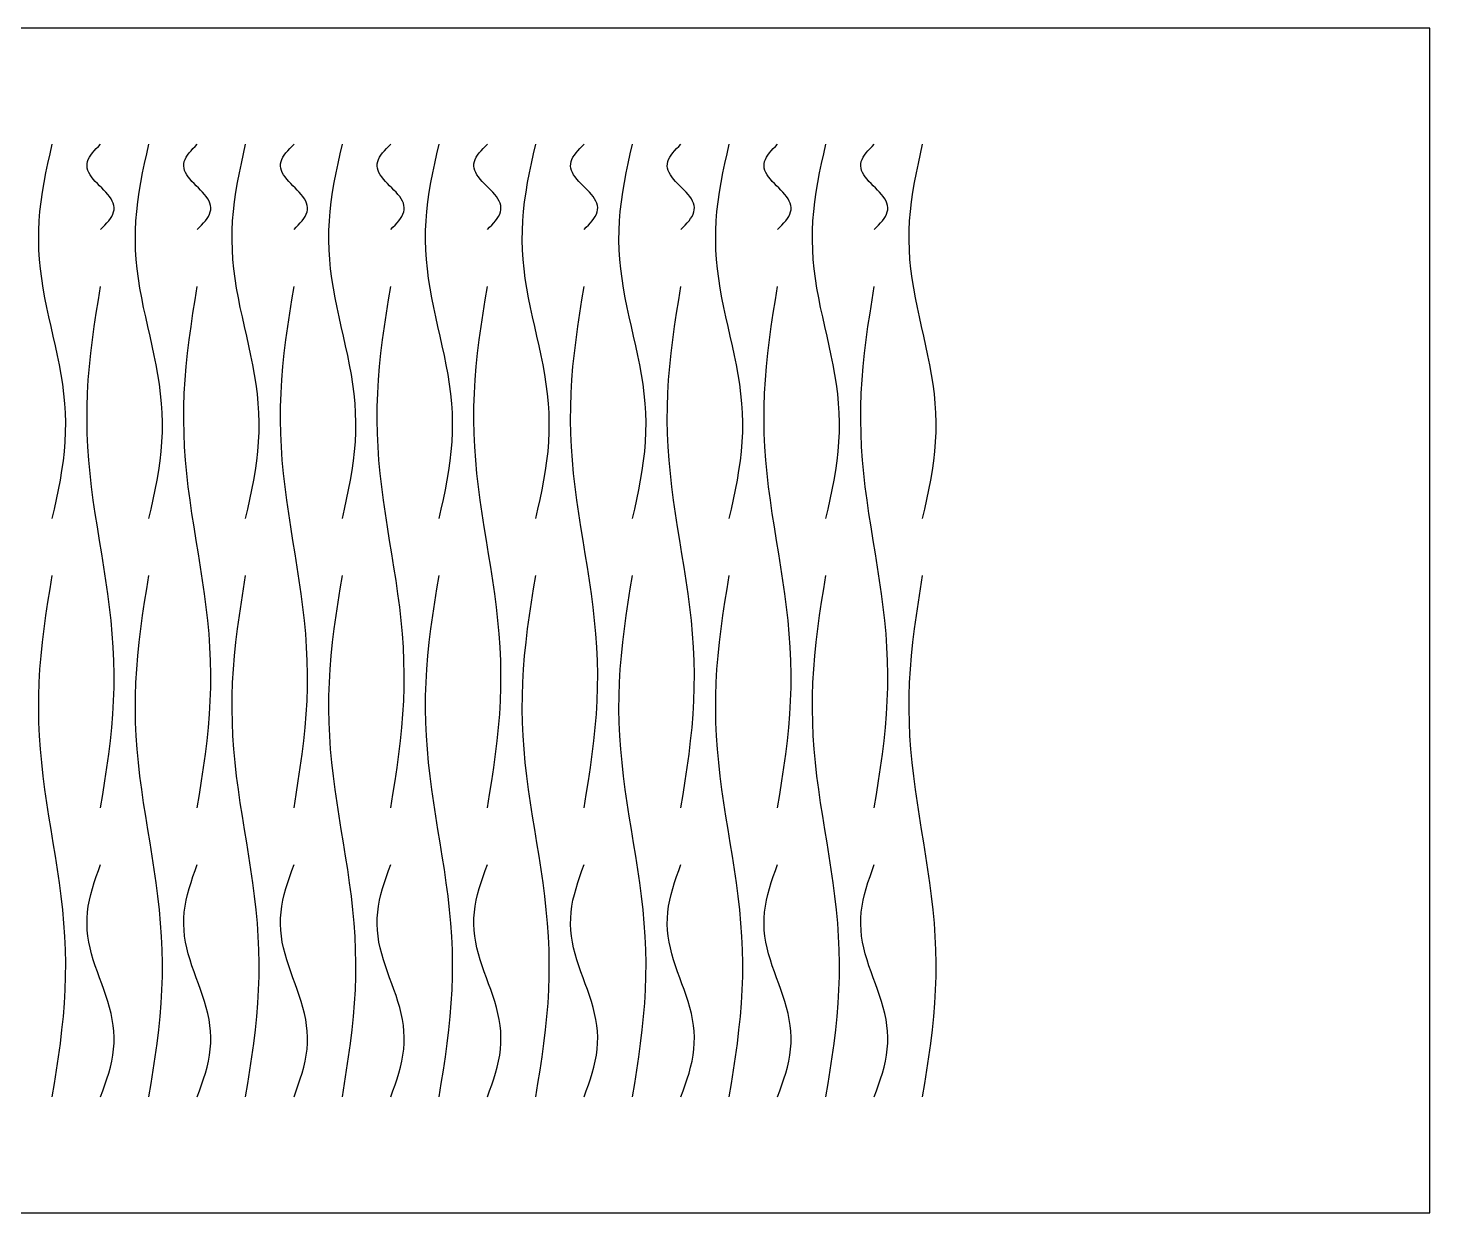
# Model space of a CAD drawing. Header units: millimetres. Extents: x 0 to 120, y 0 to 50.
# Drawn here: x 60.8 to 120, y 0 to 50 of the extents above; entities that cross this region are included whole.
import ezdxf

# ---------------------------------------------------------------- set-up
doc = ezdxf.new("R2010")
doc.units = ezdxf.units.MM
doc.layers.add('CUT', color=1, linetype='Continuous')

msp = doc.modelspace()

# ---------------------------------------------------------------- linework, layer by layer
at = {"layer": 'CUT'}
msp.add_lwpolyline([(120, 0), (120, 50), (0, 50), (0, 0), (120, 0)], close=True, dxfattribs=at)
for points in [[(61.845, 29.3), (61.936, 29.705), (62.026, 30.11), (62.11, 30.515), (62.188, 30.921), (62.257, 31.326), (62.315, 31.731), (62.361, 32.136), (62.394, 32.541), (62.412, 32.946), (62.416, 33.351), (62.405, 33.756), (62.379, 34.162), (62.34, 34.567), (62.287, 34.972), (62.224, 35.377), (62.15, 35.782), (62.069, 36.187), (61.981, 36.592), (61.891, 36.997), (61.799, 37.403), (61.708, 37.808), (61.621, 38.213), (61.539, 38.618), (61.466, 39.023), (61.402, 39.428), (61.35, 39.833), (61.31, 40.238), (61.285, 40.644), (61.274, 41.049), (61.277, 41.454), (61.296, 41.859), (61.328, 42.264), (61.374, 42.669), (61.432, 43.074), (61.501, 43.479), (61.579, 43.885), (61.664, 44.29), (61.753, 44.695), (61.845, 45.1)], [(63.886, 41.5), (63.977, 41.592), (64.067, 41.685), (64.151, 41.777), (64.229, 41.869), (64.298, 41.962), (64.356, 42.054), (64.402, 42.146), (64.435, 42.238), (64.453, 42.331), (64.457, 42.423), (64.446, 42.515), (64.42, 42.608), (64.381, 42.7), (64.329, 42.792), (64.265, 42.885), (64.191, 42.977), (64.11, 43.069), (64.023, 43.162), (63.932, 43.254), (63.84, 43.346), (63.749, 43.438), (63.662, 43.531), (63.58, 43.623), (63.507, 43.715), (63.443, 43.808), (63.391, 43.9), (63.351, 43.992), (63.326, 44.085), (63.315, 44.177), (63.318, 44.269), (63.337, 44.362), (63.369, 44.454), (63.415, 44.546), (63.474, 44.638), (63.542, 44.731), (63.62, 44.823), (63.705, 44.915), (63.794, 45.008), (63.886, 45.1)], [(65.927, 29.3), (66.019, 29.705), (66.108, 30.11), (66.193, 30.515), (66.27, 30.921), (66.339, 31.326), (66.397, 31.731), (66.443, 32.136), (66.476, 32.541), (66.494, 32.946), (66.498, 33.351), (66.487, 33.756), (66.461, 34.162), (66.422, 34.567), (66.37, 34.972), (66.306, 35.377), (66.232, 35.782), (66.151, 36.187), (66.064, 36.592), (65.973, 36.997), (65.881, 37.403), (65.79, 37.808), (65.703, 38.213), (65.622, 38.618), (65.548, 39.023), (65.484, 39.428), (65.432, 39.833), (65.393, 40.238), (65.367, 40.644), (65.356, 41.049), (65.36, 41.454), (65.378, 41.859), (65.411, 42.264), (65.457, 42.669), (65.515, 43.074), (65.584, 43.479), (65.661, 43.885), (65.746, 44.29), (65.835, 44.695), (65.927, 45.1)], [(67.968, 41.5), (68.06, 41.592), (68.149, 41.685), (68.234, 41.777), (68.312, 41.869), (68.38, 41.962), (68.439, 42.054), (68.485, 42.146), (68.517, 42.238), (68.536, 42.331), (68.539, 42.423), (68.528, 42.515), (68.503, 42.608), (68.463, 42.7), (68.411, 42.792), (68.347, 42.885), (68.274, 42.977), (68.192, 43.069), (68.105, 43.162), (68.014, 43.254), (67.922, 43.346), (67.831, 43.438), (67.744, 43.531), (67.663, 43.623), (67.589, 43.715), (67.525, 43.808), (67.473, 43.9), (67.434, 43.992), (67.408, 44.085), (67.397, 44.177), (67.401, 44.269), (67.419, 44.362), (67.452, 44.454), (67.498, 44.546), (67.556, 44.638), (67.625, 44.731), (67.703, 44.823), (67.787, 44.915), (67.877, 45.008), (67.968, 45.1)], [(70.009, 29.3), (70.101, 29.705), (70.19, 30.11), (70.275, 30.515), (70.353, 30.921), (70.422, 31.326), (70.48, 31.731), (70.526, 32.136), (70.558, 32.541), (70.577, 32.946), (70.58, 33.351), (70.569, 33.756), (70.544, 34.162), (70.504, 34.567), (70.452, 34.972), (70.388, 35.377), (70.315, 35.782), (70.233, 36.187), (70.146, 36.592), (70.055, 36.997), (69.963, 37.403), (69.873, 37.808), (69.785, 38.213), (69.704, 38.618), (69.63, 39.023), (69.567, 39.428), (69.514, 39.833), (69.475, 40.238), (69.449, 40.644), (69.438, 41.049), (69.442, 41.454), (69.46, 41.859), (69.493, 42.264), (69.539, 42.669), (69.597, 43.074), (69.666, 43.479), (69.744, 43.885), (69.828, 44.29), (69.918, 44.695), (70.009, 45.1)], [(72.051, 41.5), (72.142, 41.592), (72.232, 41.685), (72.316, 41.777), (72.394, 41.869), (72.463, 41.962), (72.521, 42.054), (72.567, 42.146), (72.6, 42.238), (72.618, 42.331), (72.622, 42.423), (72.611, 42.515), (72.585, 42.608), (72.546, 42.7), (72.493, 42.792), (72.43, 42.885), (72.356, 42.977), (72.275, 43.069), (72.187, 43.162), (72.097, 43.254), (72.005, 43.346), (71.914, 43.438), (71.827, 43.531), (71.745, 43.623), (71.672, 43.715), (71.608, 43.808), (71.556, 43.9), (71.516, 43.992), (71.491, 44.085), (71.48, 44.177), (71.483, 44.269), (71.502, 44.362), (71.534, 44.454), (71.58, 44.546), (71.638, 44.638), (71.707, 44.731), (71.785, 44.823), (71.87, 44.915), (71.959, 45.008), (72.051, 45.1)], [(74.092, 29.3), (74.183, 29.705), (74.273, 30.11), (74.357, 30.515), (74.435, 30.921), (74.504, 31.326), (74.562, 31.731), (74.608, 32.136), (74.641, 32.541), (74.659, 32.946), (74.663, 33.351), (74.652, 33.756), (74.626, 34.162), (74.587, 34.567), (74.535, 34.972), (74.471, 35.377), (74.397, 35.782), (74.316, 36.187), (74.229, 36.592), (74.138, 36.997), (74.046, 37.403), (73.955, 37.808), (73.868, 38.213), (73.786, 38.618), (73.713, 39.023), (73.649, 39.428), (73.597, 39.833), (73.557, 40.238), (73.532, 40.644), (73.521, 41.049), (73.524, 41.454), (73.543, 41.859), (73.575, 42.264), (73.621, 42.669), (73.68, 43.074), (73.748, 43.479), (73.826, 43.885), (73.911, 44.29), (74, 44.695), (74.092, 45.1)], [(76.133, 41.5), (76.225, 41.592), (76.314, 41.685), (76.399, 41.777), (76.476, 41.869), (76.545, 41.962), (76.603, 42.054), (76.649, 42.146), (76.682, 42.238), (76.7, 42.331), (76.704, 42.423), (76.693, 42.515), (76.667, 42.608), (76.628, 42.7), (76.576, 42.792), (76.512, 42.885), (76.438, 42.977), (76.357, 43.069), (76.27, 43.162), (76.179, 43.254), (76.087, 43.346), (75.996, 43.438), (75.909, 43.531), (75.828, 43.623), (75.754, 43.715), (75.69, 43.808), (75.638, 43.9), (75.599, 43.992), (75.573, 44.085), (75.562, 44.177), (75.566, 44.269), (75.584, 44.362), (75.617, 44.454), (75.663, 44.546), (75.721, 44.638), (75.79, 44.731), (75.867, 44.823), (75.952, 44.915), (76.041, 45.008), (76.133, 45.1)], [(78.174, 29.3), (78.266, 29.705), (78.355, 30.11), (78.44, 30.515), (78.518, 30.921), (78.586, 31.326), (78.645, 31.731), (78.691, 32.136), (78.723, 32.541), (78.742, 32.946), (78.745, 33.351), (78.734, 33.756), (78.709, 34.162), (78.669, 34.567), (78.617, 34.972), (78.553, 35.377), (78.48, 35.782), (78.398, 36.187), (78.311, 36.592), (78.22, 36.997), (78.128, 37.403), (78.037, 37.808), (77.95, 38.213), (77.869, 38.618), (77.795, 39.023), (77.731, 39.428), (77.679, 39.833), (77.64, 40.238), (77.614, 40.644), (77.603, 41.049), (77.607, 41.454), (77.625, 41.859), (77.658, 42.264), (77.704, 42.669), (77.762, 43.074), (77.831, 43.479), (77.909, 43.885), (77.993, 44.29), (78.083, 44.695), (78.174, 45.1)], [(80.215, 41.5), (80.307, 41.592), (80.396, 41.685), (80.481, 41.777), (80.559, 41.869), (80.628, 41.962), (80.686, 42.054), (80.732, 42.146), (80.764, 42.238), (80.783, 42.331), (80.786, 42.423), (80.775, 42.515), (80.75, 42.608), (80.71, 42.7), (80.658, 42.792), (80.594, 42.885), (80.521, 42.977), (80.439, 43.069), (80.352, 43.162), (80.261, 43.254), (80.169, 43.346), (80.079, 43.438), (79.991, 43.531), (79.91, 43.623), (79.836, 43.715), (79.773, 43.808), (79.72, 43.9), (79.681, 43.992), (79.655, 44.085), (79.644, 44.177), (79.648, 44.269), (79.666, 44.362), (79.699, 44.454), (79.745, 44.546), (79.803, 44.638), (79.872, 44.731), (79.95, 44.823), (80.034, 44.915), (80.124, 45.008), (80.215, 45.1)], [(82.257, 29.3), (82.348, 29.705), (82.438, 30.11), (82.522, 30.515), (82.6, 30.921), (82.669, 31.326), (82.727, 31.731), (82.773, 32.136), (82.806, 32.541), (82.824, 32.946), (82.828, 33.351), (82.817, 33.756), (82.791, 34.162), (82.752, 34.567), (82.699, 34.972), (82.636, 35.377), (82.562, 35.782), (82.481, 36.187), (82.393, 36.592), (82.303, 36.997), (82.211, 37.403), (82.12, 37.808), (82.033, 38.213), (81.951, 38.618), (81.878, 39.023), (81.814, 39.428), (81.762, 39.833), (81.722, 40.238), (81.697, 40.644), (81.686, 41.049), (81.689, 41.454), (81.708, 41.859), (81.74, 42.264), (81.786, 42.669), (81.844, 43.074), (81.913, 43.479), (81.991, 43.885), (82.076, 44.29), (82.165, 44.695), (82.257, 45.1)], [(84.298, 41.5), (84.389, 41.592), (84.479, 41.685), (84.563, 41.777), (84.641, 41.869), (84.71, 41.962), (84.768, 42.054), (84.814, 42.146), (84.847, 42.238), (84.865, 42.331), (84.869, 42.423), (84.858, 42.515), (84.832, 42.608), (84.793, 42.7), (84.741, 42.792), (84.677, 42.885), (84.603, 42.977), (84.522, 43.069), (84.435, 43.162), (84.344, 43.254), (84.252, 43.346), (84.161, 43.438), (84.074, 43.531), (83.992, 43.623), (83.919, 43.715), (83.855, 43.808), (83.803, 43.9), (83.763, 43.992), (83.738, 44.085), (83.727, 44.177), (83.73, 44.269), (83.749, 44.362), (83.781, 44.454), (83.827, 44.546), (83.886, 44.638), (83.954, 44.731), (84.032, 44.823), (84.117, 44.915), (84.206, 45.008), (84.298, 45.1)], [(86.339, 29.3), (86.431, 29.705), (86.52, 30.11), (86.605, 30.515), (86.682, 30.921), (86.751, 31.326), (86.809, 31.731), (86.855, 32.136), (86.888, 32.541), (86.906, 32.946), (86.91, 33.351), (86.899, 33.756), (86.873, 34.162), (86.834, 34.567), (86.782, 34.972), (86.718, 35.377), (86.644, 35.782), (86.563, 36.187), (86.476, 36.592), (86.385, 36.997), (86.293, 37.403), (86.202, 37.808), (86.115, 38.213), (86.034, 38.618), (85.96, 39.023), (85.896, 39.428), (85.844, 39.833), (85.805, 40.238), (85.779, 40.644), (85.768, 41.049), (85.772, 41.454), (85.79, 41.859), (85.823, 42.264), (85.869, 42.669), (85.927, 43.074), (85.996, 43.479), (86.073, 43.885), (86.158, 44.29), (86.247, 44.695), (86.339, 45.1)], [(88.38, 41.5), (88.472, 41.592), (88.561, 41.685), (88.646, 41.777), (88.724, 41.869), (88.792, 41.962), (88.851, 42.054), (88.897, 42.146), (88.929, 42.238), (88.948, 42.331), (88.951, 42.423), (88.94, 42.515), (88.915, 42.608), (88.875, 42.7), (88.823, 42.792), (88.759, 42.885), (88.686, 42.977), (88.604, 43.069), (88.517, 43.162), (88.426, 43.254), (88.334, 43.346), (88.243, 43.438), (88.156, 43.531), (88.075, 43.623), (88.001, 43.715), (87.937, 43.808), (87.885, 43.9), (87.846, 43.992), (87.82, 44.085), (87.809, 44.177), (87.813, 44.269), (87.831, 44.362), (87.864, 44.454), (87.91, 44.546), (87.968, 44.638), (88.037, 44.731), (88.115, 44.823), (88.199, 44.915), (88.289, 45.008), (88.38, 45.1)], [(90.421, 29.3), (90.513, 29.705), (90.602, 30.11), (90.687, 30.515), (90.765, 30.921), (90.834, 31.326), (90.892, 31.731), (90.938, 32.136), (90.97, 32.541), (90.989, 32.946), (90.992, 33.351), (90.981, 33.756), (90.956, 34.162), (90.916, 34.567), (90.864, 34.972), (90.8, 35.377), (90.727, 35.782), (90.645, 36.187), (90.558, 36.592), (90.467, 36.997), (90.375, 37.403), (90.285, 37.808), (90.197, 38.213), (90.116, 38.618), (90.042, 39.023), (89.979, 39.428), (89.926, 39.833), (89.887, 40.238), (89.861, 40.644), (89.85, 41.049), (89.854, 41.454), (89.872, 41.859), (89.905, 42.264), (89.951, 42.669), (90.009, 43.074), (90.078, 43.479), (90.156, 43.885), (90.24, 44.29), (90.33, 44.695), (90.421, 45.1)], [(92.463, 41.5), (92.554, 41.592), (92.644, 41.685), (92.728, 41.777), (92.806, 41.869), (92.875, 41.962), (92.933, 42.054), (92.979, 42.146), (93.012, 42.238), (93.03, 42.331), (93.034, 42.423), (93.023, 42.515), (92.997, 42.608), (92.958, 42.7), (92.905, 42.792), (92.842, 42.885), (92.768, 42.977), (92.687, 43.069), (92.599, 43.162), (92.509, 43.254), (92.417, 43.346), (92.326, 43.438), (92.239, 43.531), (92.157, 43.623), (92.084, 43.715), (92.02, 43.808), (91.968, 43.9), (91.928, 43.992), (91.903, 44.085), (91.892, 44.177), (91.895, 44.269), (91.914, 44.362), (91.946, 44.454), (91.992, 44.546), (92.05, 44.638), (92.119, 44.731), (92.197, 44.823), (92.282, 44.915), (92.371, 45.008), (92.463, 45.1)], [(94.504, 29.3), (94.595, 29.705), (94.685, 30.11), (94.769, 30.515), (94.847, 30.921), (94.916, 31.326), (94.974, 31.731), (95.02, 32.136), (95.053, 32.541), (95.071, 32.946), (95.075, 33.351), (95.064, 33.756), (95.038, 34.162), (94.999, 34.567), (94.947, 34.972), (94.883, 35.377), (94.809, 35.782), (94.728, 36.187), (94.641, 36.592), (94.55, 36.997), (94.458, 37.403), (94.367, 37.808), (94.28, 38.213), (94.198, 38.618), (94.125, 39.023), (94.061, 39.428), (94.009, 39.833), (93.969, 40.238), (93.944, 40.644), (93.933, 41.049), (93.936, 41.454), (93.955, 41.859), (93.987, 42.264), (94.033, 42.669), (94.092, 43.074), (94.16, 43.479), (94.238, 43.885), (94.323, 44.29), (94.412, 44.695), (94.504, 45.1)], [(96.545, 41.5), (96.637, 41.592), (96.726, 41.685), (96.811, 41.777), (96.888, 41.869), (96.957, 41.962), (97.015, 42.054), (97.061, 42.146), (97.094, 42.238), (97.112, 42.331), (97.116, 42.423), (97.105, 42.515), (97.079, 42.608), (97.04, 42.7), (96.988, 42.792), (96.924, 42.885), (96.85, 42.977), (96.769, 43.069), (96.682, 43.162), (96.591, 43.254), (96.499, 43.346), (96.408, 43.438), (96.321, 43.531), (96.24, 43.623), (96.166, 43.715), (96.102, 43.808), (96.05, 43.9), (96.011, 43.992), (95.985, 44.085), (95.974, 44.177), (95.978, 44.269), (95.996, 44.362), (96.029, 44.454), (96.075, 44.546), (96.133, 44.638), (96.202, 44.731), (96.279, 44.823), (96.364, 44.915), (96.453, 45.008), (96.545, 45.1)], [(98.586, 29.3), (98.678, 29.705), (98.767, 30.11), (98.852, 30.515), (98.93, 30.921), (98.998, 31.326), (99.057, 31.731), (99.103, 32.136), (99.135, 32.541), (99.154, 32.946), (99.157, 33.351), (99.146, 33.756), (99.121, 34.162), (99.081, 34.567), (99.029, 34.972), (98.965, 35.377), (98.892, 35.782), (98.81, 36.187), (98.723, 36.592), (98.632, 36.997), (98.54, 37.403), (98.449, 37.808), (98.362, 38.213), (98.281, 38.618), (98.207, 39.023), (98.143, 39.428), (98.091, 39.833), (98.052, 40.238), (98.026, 40.644), (98.015, 41.049), (98.019, 41.454), (98.037, 41.859), (98.07, 42.264), (98.116, 42.669), (98.174, 43.074), (98.243, 43.479), (98.321, 43.885), (98.405, 44.29), (98.495, 44.695), (98.586, 45.1)], [(63.886, 17.1), (63.977, 17.664), (64.067, 18.228), (64.151, 18.792), (64.229, 19.356), (64.298, 19.921), (64.356, 20.485), (64.402, 21.049), (64.435, 21.613), (64.453, 22.177), (64.457, 22.741), (64.446, 23.305), (64.42, 23.869), (64.381, 24.433), (64.329, 24.997), (64.265, 25.562), (64.191, 26.126), (64.11, 26.69), (64.023, 27.254), (63.932, 27.818), (63.84, 28.382), (63.749, 28.946), (63.662, 29.51), (63.58, 30.074), (63.507, 30.638), (63.443, 31.203), (63.391, 31.767), (63.351, 32.331), (63.326, 32.895), (63.315, 33.459), (63.318, 34.023), (63.337, 34.587), (63.369, 35.151), (63.415, 35.715), (63.474, 36.279), (63.542, 36.844), (63.62, 37.408), (63.705, 37.972), (63.794, 38.536), (63.886, 39.1)], [(67.968, 17.1), (68.06, 17.664), (68.149, 18.228), (68.234, 18.792), (68.312, 19.356), (68.38, 19.921), (68.439, 20.485), (68.485, 21.049), (68.517, 21.613), (68.536, 22.177), (68.539, 22.741), (68.528, 23.305), (68.503, 23.869), (68.463, 24.433), (68.411, 24.997), (68.347, 25.562), (68.274, 26.126), (68.192, 26.69), (68.105, 27.254), (68.014, 27.818), (67.922, 28.382), (67.831, 28.946), (67.744, 29.51), (67.663, 30.074), (67.589, 30.638), (67.525, 31.203), (67.473, 31.767), (67.434, 32.331), (67.408, 32.895), (67.397, 33.459), (67.401, 34.023), (67.419, 34.587), (67.452, 35.151), (67.498, 35.715), (67.556, 36.279), (67.625, 36.844), (67.703, 37.408), (67.787, 37.972), (67.877, 38.536), (67.968, 39.1)], [(72.051, 17.1), (72.142, 17.664), (72.232, 18.228), (72.316, 18.792), (72.394, 19.356), (72.463, 19.921), (72.521, 20.485), (72.567, 21.049), (72.6, 21.613), (72.618, 22.177), (72.622, 22.741), (72.611, 23.305), (72.585, 23.869), (72.546, 24.433), (72.493, 24.997), (72.43, 25.562), (72.356, 26.126), (72.275, 26.69), (72.187, 27.254), (72.097, 27.818), (72.005, 28.382), (71.914, 28.946), (71.827, 29.51), (71.745, 30.074), (71.672, 30.638), (71.608, 31.203), (71.556, 31.767), (71.516, 32.331), (71.491, 32.895), (71.48, 33.459), (71.483, 34.023), (71.502, 34.587), (71.534, 35.151), (71.58, 35.715), (71.638, 36.279), (71.707, 36.844), (71.785, 37.408), (71.87, 37.972), (71.959, 38.536), (72.051, 39.1)], [(76.133, 17.1), (76.225, 17.664), (76.314, 18.228), (76.399, 18.792), (76.476, 19.356), (76.545, 19.921), (76.603, 20.485), (76.649, 21.049), (76.682, 21.613), (76.7, 22.177), (76.704, 22.741), (76.693, 23.305), (76.667, 23.869), (76.628, 24.433), (76.576, 24.997), (76.512, 25.562), (76.438, 26.126), (76.357, 26.69), (76.27, 27.254), (76.179, 27.818), (76.087, 28.382), (75.996, 28.946), (75.909, 29.51), (75.828, 30.074), (75.754, 30.638), (75.69, 31.203), (75.638, 31.767), (75.599, 32.331), (75.573, 32.895), (75.562, 33.459), (75.566, 34.023), (75.584, 34.587), (75.617, 35.151), (75.663, 35.715), (75.721, 36.279), (75.79, 36.844), (75.867, 37.408), (75.952, 37.972), (76.041, 38.536), (76.133, 39.1)], [(80.215, 17.1), (80.307, 17.664), (80.396, 18.228), (80.481, 18.792), (80.559, 19.356), (80.628, 19.921), (80.686, 20.485), (80.732, 21.049), (80.764, 21.613), (80.783, 22.177), (80.786, 22.741), (80.775, 23.305), (80.75, 23.869), (80.71, 24.433), (80.658, 24.997), (80.594, 25.562), (80.521, 26.126), (80.439, 26.69), (80.352, 27.254), (80.261, 27.818), (80.169, 28.382), (80.079, 28.946), (79.991, 29.51), (79.91, 30.074), (79.836, 30.638), (79.773, 31.203), (79.72, 31.767), (79.681, 32.331), (79.655, 32.895), (79.644, 33.459), (79.648, 34.023), (79.666, 34.587), (79.699, 35.151), (79.745, 35.715), (79.803, 36.279), (79.872, 36.844), (79.95, 37.408), (80.034, 37.972), (80.124, 38.536), (80.215, 39.1)], [(84.298, 17.1), (84.389, 17.664), (84.479, 18.228), (84.563, 18.792), (84.641, 19.356), (84.71, 19.921), (84.768, 20.485), (84.814, 21.049), (84.847, 21.613), (84.865, 22.177), (84.869, 22.741), (84.858, 23.305), (84.832, 23.869), (84.793, 24.433), (84.741, 24.997), (84.677, 25.562), (84.603, 26.126), (84.522, 26.69), (84.435, 27.254), (84.344, 27.818), (84.252, 28.382), (84.161, 28.946), (84.074, 29.51), (83.992, 30.074), (83.919, 30.638), (83.855, 31.203), (83.803, 31.767), (83.763, 32.331), (83.738, 32.895), (83.727, 33.459), (83.73, 34.023), (83.749, 34.587), (83.781, 35.151), (83.827, 35.715), (83.886, 36.279), (83.954, 36.844), (84.032, 37.408), (84.117, 37.972), (84.206, 38.536), (84.298, 39.1)], [(88.38, 17.1), (88.472, 17.664), (88.561, 18.228), (88.646, 18.792), (88.724, 19.356), (88.792, 19.921), (88.851, 20.485), (88.897, 21.049), (88.929, 21.613), (88.948, 22.177), (88.951, 22.741), (88.94, 23.305), (88.915, 23.869), (88.875, 24.433), (88.823, 24.997), (88.759, 25.562), (88.686, 26.126), (88.604, 26.69), (88.517, 27.254), (88.426, 27.818), (88.334, 28.382), (88.243, 28.946), (88.156, 29.51), (88.075, 30.074), (88.001, 30.638), (87.937, 31.203), (87.885, 31.767), (87.846, 32.331), (87.82, 32.895), (87.809, 33.459), (87.813, 34.023), (87.831, 34.587), (87.864, 35.151), (87.91, 35.715), (87.968, 36.279), (88.037, 36.844), (88.115, 37.408), (88.199, 37.972), (88.289, 38.536), (88.38, 39.1)], [(92.463, 17.1), (92.554, 17.664), (92.644, 18.228), (92.728, 18.792), (92.806, 19.356), (92.875, 19.921), (92.933, 20.485), (92.979, 21.049), (93.012, 21.613), (93.03, 22.177), (93.034, 22.741), (93.023, 23.305), (92.997, 23.869), (92.958, 24.433), (92.905, 24.997), (92.842, 25.562), (92.768, 26.126), (92.687, 26.69), (92.599, 27.254), (92.509, 27.818), (92.417, 28.382), (92.326, 28.946), (92.239, 29.51), (92.157, 30.074), (92.084, 30.638), (92.02, 31.203), (91.968, 31.767), (91.928, 32.331), (91.903, 32.895), (91.892, 33.459), (91.895, 34.023), (91.914, 34.587), (91.946, 35.151), (91.992, 35.715), (92.05, 36.279), (92.119, 36.844), (92.197, 37.408), (92.282, 37.972), (92.371, 38.536), (92.463, 39.1)], [(96.545, 17.1), (96.637, 17.664), (96.726, 18.228), (96.811, 18.792), (96.888, 19.356), (96.957, 19.921), (97.015, 20.485), (97.061, 21.049), (97.094, 21.613), (97.112, 22.177), (97.116, 22.741), (97.105, 23.305), (97.079, 23.869), (97.04, 24.433), (96.988, 24.997), (96.924, 25.562), (96.85, 26.126), (96.769, 26.69), (96.682, 27.254), (96.591, 27.818), (96.499, 28.382), (96.408, 28.946), (96.321, 29.51), (96.24, 30.074), (96.166, 30.638), (96.102, 31.203), (96.05, 31.767), (96.011, 32.331), (95.985, 32.895), (95.974, 33.459), (95.978, 34.023), (95.996, 34.587), (96.029, 35.151), (96.075, 35.715), (96.133, 36.279), (96.202, 36.844), (96.279, 37.408), (96.364, 37.972), (96.453, 38.536), (96.545, 39.1)], [(61.845, 4.9), (61.936, 5.464), (62.026, 6.028), (62.11, 6.592), (62.188, 7.156), (62.257, 7.721), (62.315, 8.285), (62.361, 8.849), (62.394, 9.413), (62.412, 9.977), (62.416, 10.541), (62.405, 11.105), (62.379, 11.669), (62.34, 12.233), (62.287, 12.797), (62.224, 13.362), (62.15, 13.926), (62.069, 14.49), (61.981, 15.054), (61.891, 15.618), (61.799, 16.182), (61.708, 16.746), (61.621, 17.31), (61.539, 17.874), (61.466, 18.438), (61.402, 19.003), (61.35, 19.567), (61.31, 20.131), (61.285, 20.695), (61.274, 21.259), (61.277, 21.823), (61.296, 22.387), (61.328, 22.951), (61.374, 23.515), (61.432, 24.079), (61.501, 24.644), (61.579, 25.208), (61.664, 25.772), (61.753, 26.336), (61.845, 26.9)], [(65.927, 4.9), (66.019, 5.464), (66.108, 6.028), (66.193, 6.592), (66.27, 7.156), (66.339, 7.721), (66.397, 8.285), (66.443, 8.849), (66.476, 9.413), (66.494, 9.977), (66.498, 10.541), (66.487, 11.105), (66.461, 11.669), (66.422, 12.233), (66.37, 12.797), (66.306, 13.362), (66.232, 13.926), (66.151, 14.49), (66.064, 15.054), (65.973, 15.618), (65.881, 16.182), (65.79, 16.746), (65.703, 17.31), (65.622, 17.874), (65.548, 18.438), (65.484, 19.003), (65.432, 19.567), (65.393, 20.131), (65.367, 20.695), (65.356, 21.259), (65.36, 21.823), (65.378, 22.387), (65.411, 22.951), (65.457, 23.515), (65.515, 24.079), (65.584, 24.644), (65.661, 25.208), (65.746, 25.772), (65.835, 26.336), (65.927, 26.9)], [(70.009, 4.9), (70.101, 5.464), (70.19, 6.028), (70.275, 6.592), (70.353, 7.156), (70.422, 7.721), (70.48, 8.285), (70.526, 8.849), (70.558, 9.413), (70.577, 9.977), (70.58, 10.541), (70.569, 11.105), (70.544, 11.669), (70.504, 12.233), (70.452, 12.797), (70.388, 13.362), (70.315, 13.926), (70.233, 14.49), (70.146, 15.054), (70.055, 15.618), (69.963, 16.182), (69.873, 16.746), (69.785, 17.31), (69.704, 17.874), (69.63, 18.438), (69.567, 19.003), (69.514, 19.567), (69.475, 20.131), (69.449, 20.695), (69.438, 21.259), (69.442, 21.823), (69.46, 22.387), (69.493, 22.951), (69.539, 23.515), (69.597, 24.079), (69.666, 24.644), (69.744, 25.208), (69.828, 25.772), (69.918, 26.336), (70.009, 26.9)], [(74.092, 4.9), (74.183, 5.464), (74.273, 6.028), (74.357, 6.592), (74.435, 7.156), (74.504, 7.721), (74.562, 8.285), (74.608, 8.849), (74.641, 9.413), (74.659, 9.977), (74.663, 10.541), (74.652, 11.105), (74.626, 11.669), (74.587, 12.233), (74.535, 12.797), (74.471, 13.362), (74.397, 13.926), (74.316, 14.49), (74.229, 15.054), (74.138, 15.618), (74.046, 16.182), (73.955, 16.746), (73.868, 17.31), (73.786, 17.874), (73.713, 18.438), (73.649, 19.003), (73.597, 19.567), (73.557, 20.131), (73.532, 20.695), (73.521, 21.259), (73.524, 21.823), (73.543, 22.387), (73.575, 22.951), (73.621, 23.515), (73.68, 24.079), (73.748, 24.644), (73.826, 25.208), (73.911, 25.772), (74, 26.336), (74.092, 26.9)], [(78.174, 4.9), (78.266, 5.464), (78.355, 6.028), (78.44, 6.592), (78.518, 7.156), (78.586, 7.721), (78.645, 8.285), (78.691, 8.849), (78.723, 9.413), (78.742, 9.977), (78.745, 10.541), (78.734, 11.105), (78.709, 11.669), (78.669, 12.233), (78.617, 12.797), (78.553, 13.362), (78.48, 13.926), (78.398, 14.49), (78.311, 15.054), (78.22, 15.618), (78.128, 16.182), (78.037, 16.746), (77.95, 17.31), (77.869, 17.874), (77.795, 18.438), (77.731, 19.003), (77.679, 19.567), (77.64, 20.131), (77.614, 20.695), (77.603, 21.259), (77.607, 21.823), (77.625, 22.387), (77.658, 22.951), (77.704, 23.515), (77.762, 24.079), (77.831, 24.644), (77.909, 25.208), (77.993, 25.772), (78.083, 26.336), (78.174, 26.9)], [(82.257, 4.9), (82.348, 5.464), (82.438, 6.028), (82.522, 6.592), (82.6, 7.156), (82.669, 7.721), (82.727, 8.285), (82.773, 8.849), (82.806, 9.413), (82.824, 9.977), (82.828, 10.541), (82.817, 11.105), (82.791, 11.669), (82.752, 12.233), (82.699, 12.797), (82.636, 13.362), (82.562, 13.926), (82.481, 14.49), (82.393, 15.054), (82.303, 15.618), (82.211, 16.182), (82.12, 16.746), (82.033, 17.31), (81.951, 17.874), (81.878, 18.438), (81.814, 19.003), (81.762, 19.567), (81.722, 20.131), (81.697, 20.695), (81.686, 21.259), (81.689, 21.823), (81.708, 22.387), (81.74, 22.951), (81.786, 23.515), (81.844, 24.079), (81.913, 24.644), (81.991, 25.208), (82.076, 25.772), (82.165, 26.336), (82.257, 26.9)], [(86.339, 4.9), (86.431, 5.464), (86.52, 6.028), (86.605, 6.592), (86.682, 7.156), (86.751, 7.721), (86.809, 8.285), (86.855, 8.849), (86.888, 9.413), (86.906, 9.977), (86.91, 10.541), (86.899, 11.105), (86.873, 11.669), (86.834, 12.233), (86.782, 12.797), (86.718, 13.362), (86.644, 13.926), (86.563, 14.49), (86.476, 15.054), (86.385, 15.618), (86.293, 16.182), (86.202, 16.746), (86.115, 17.31), (86.034, 17.874), (85.96, 18.438), (85.896, 19.003), (85.844, 19.567), (85.805, 20.131), (85.779, 20.695), (85.768, 21.259), (85.772, 21.823), (85.79, 22.387), (85.823, 22.951), (85.869, 23.515), (85.927, 24.079), (85.996, 24.644), (86.073, 25.208), (86.158, 25.772), (86.247, 26.336), (86.339, 26.9)], [(90.421, 4.9), (90.513, 5.464), (90.602, 6.028), (90.687, 6.592), (90.765, 7.156), (90.834, 7.721), (90.892, 8.285), (90.938, 8.849), (90.97, 9.413), (90.989, 9.977), (90.992, 10.541), (90.981, 11.105), (90.956, 11.669), (90.916, 12.233), (90.864, 12.797), (90.8, 13.362), (90.727, 13.926), (90.645, 14.49), (90.558, 15.054), (90.467, 15.618), (90.375, 16.182), (90.285, 16.746), (90.197, 17.31), (90.116, 17.874), (90.042, 18.438), (89.979, 19.003), (89.926, 19.567), (89.887, 20.131), (89.861, 20.695), (89.85, 21.259), (89.854, 21.823), (89.872, 22.387), (89.905, 22.951), (89.951, 23.515), (90.009, 24.079), (90.078, 24.644), (90.156, 25.208), (90.24, 25.772), (90.33, 26.336), (90.421, 26.9)], [(94.504, 4.9), (94.595, 5.464), (94.685, 6.028), (94.769, 6.592), (94.847, 7.156), (94.916, 7.721), (94.974, 8.285), (95.02, 8.849), (95.053, 9.413), (95.071, 9.977), (95.075, 10.541), (95.064, 11.105), (95.038, 11.669), (94.999, 12.233), (94.947, 12.797), (94.883, 13.362), (94.809, 13.926), (94.728, 14.49), (94.641, 15.054), (94.55, 15.618), (94.458, 16.182), (94.367, 16.746), (94.28, 17.31), (94.198, 17.874), (94.125, 18.438), (94.061, 19.003), (94.009, 19.567), (93.969, 20.131), (93.944, 20.695), (93.933, 21.259), (93.936, 21.823), (93.955, 22.387), (93.987, 22.951), (94.033, 23.515), (94.092, 24.079), (94.16, 24.644), (94.238, 25.208), (94.323, 25.772), (94.412, 26.336), (94.504, 26.9)], [(98.586, 4.9), (98.678, 5.464), (98.767, 6.028), (98.852, 6.592), (98.93, 7.156), (98.998, 7.721), (99.057, 8.285), (99.103, 8.849), (99.135, 9.413), (99.154, 9.977), (99.157, 10.541), (99.146, 11.105), (99.121, 11.669), (99.081, 12.233), (99.029, 12.797), (98.965, 13.362), (98.892, 13.926), (98.81, 14.49), (98.723, 15.054), (98.632, 15.618), (98.54, 16.182), (98.449, 16.746), (98.362, 17.31), (98.281, 17.874), (98.207, 18.438), (98.143, 19.003), (98.091, 19.567), (98.052, 20.131), (98.026, 20.695), (98.015, 21.259), (98.019, 21.823), (98.037, 22.387), (98.07, 22.951), (98.116, 23.515), (98.174, 24.079), (98.243, 24.644), (98.321, 25.208), (98.405, 25.772), (98.495, 26.336), (98.586, 26.9)], [(63.886, 4.9), (63.977, 5.151), (64.067, 5.403), (64.151, 5.654), (64.229, 5.905), (64.298, 6.156), (64.356, 6.408), (64.402, 6.659), (64.435, 6.91), (64.453, 7.162), (64.457, 7.413), (64.446, 7.664), (64.42, 7.915), (64.381, 8.167), (64.329, 8.418), (64.265, 8.669), (64.191, 8.921), (64.11, 9.172), (64.023, 9.423), (63.932, 9.674), (63.84, 9.926), (63.749, 10.177), (63.662, 10.428), (63.58, 10.679), (63.507, 10.931), (63.443, 11.182), (63.391, 11.433), (63.351, 11.685), (63.326, 11.936), (63.315, 12.187), (63.318, 12.438), (63.337, 12.69), (63.369, 12.941), (63.415, 13.192), (63.474, 13.444), (63.542, 13.695), (63.62, 13.946), (63.705, 14.197), (63.794, 14.449), (63.886, 14.7)], [(67.968, 4.9), (68.06, 5.151), (68.149, 5.403), (68.234, 5.654), (68.312, 5.905), (68.38, 6.156), (68.439, 6.408), (68.485, 6.659), (68.517, 6.91), (68.536, 7.162), (68.539, 7.413), (68.528, 7.664), (68.503, 7.915), (68.463, 8.167), (68.411, 8.418), (68.347, 8.669), (68.274, 8.921), (68.192, 9.172), (68.105, 9.423), (68.014, 9.674), (67.922, 9.926), (67.831, 10.177), (67.744, 10.428), (67.663, 10.679), (67.589, 10.931), (67.525, 11.182), (67.473, 11.433), (67.434, 11.685), (67.408, 11.936), (67.397, 12.187), (67.401, 12.438), (67.419, 12.69), (67.452, 12.941), (67.498, 13.192), (67.556, 13.444), (67.625, 13.695), (67.703, 13.946), (67.787, 14.197), (67.877, 14.449), (67.968, 14.7)], [(72.051, 4.9), (72.142, 5.151), (72.232, 5.403), (72.316, 5.654), (72.394, 5.905), (72.463, 6.156), (72.521, 6.408), (72.567, 6.659), (72.6, 6.91), (72.618, 7.162), (72.622, 7.413), (72.611, 7.664), (72.585, 7.915), (72.546, 8.167), (72.493, 8.418), (72.43, 8.669), (72.356, 8.921), (72.275, 9.172), (72.187, 9.423), (72.097, 9.674), (72.005, 9.926), (71.914, 10.177), (71.827, 10.428), (71.745, 10.679), (71.672, 10.931), (71.608, 11.182), (71.556, 11.433), (71.516, 11.685), (71.491, 11.936), (71.48, 12.187), (71.483, 12.438), (71.502, 12.69), (71.534, 12.941), (71.58, 13.192), (71.638, 13.444), (71.707, 13.695), (71.785, 13.946), (71.87, 14.197), (71.959, 14.449), (72.051, 14.7)], [(76.133, 4.9), (76.225, 5.151), (76.314, 5.403), (76.399, 5.654), (76.476, 5.905), (76.545, 6.156), (76.603, 6.408), (76.649, 6.659), (76.682, 6.91), (76.7, 7.162), (76.704, 7.413), (76.693, 7.664), (76.667, 7.915), (76.628, 8.167), (76.576, 8.418), (76.512, 8.669), (76.438, 8.921), (76.357, 9.172), (76.27, 9.423), (76.179, 9.674), (76.087, 9.926), (75.996, 10.177), (75.909, 10.428), (75.828, 10.679), (75.754, 10.931), (75.69, 11.182), (75.638, 11.433), (75.599, 11.685), (75.573, 11.936), (75.562, 12.187), (75.566, 12.438), (75.584, 12.69), (75.617, 12.941), (75.663, 13.192), (75.721, 13.444), (75.79, 13.695), (75.867, 13.946), (75.952, 14.197), (76.041, 14.449), (76.133, 14.7)], [(80.215, 4.9), (80.307, 5.151), (80.396, 5.403), (80.481, 5.654), (80.559, 5.905), (80.628, 6.156), (80.686, 6.408), (80.732, 6.659), (80.764, 6.91), (80.783, 7.162), (80.786, 7.413), (80.775, 7.664), (80.75, 7.915), (80.71, 8.167), (80.658, 8.418), (80.594, 8.669), (80.521, 8.921), (80.439, 9.172), (80.352, 9.423), (80.261, 9.674), (80.169, 9.926), (80.079, 10.177), (79.991, 10.428), (79.91, 10.679), (79.836, 10.931), (79.773, 11.182), (79.72, 11.433), (79.681, 11.685), (79.655, 11.936), (79.644, 12.187), (79.648, 12.438), (79.666, 12.69), (79.699, 12.941), (79.745, 13.192), (79.803, 13.444), (79.872, 13.695), (79.95, 13.946), (80.034, 14.197), (80.124, 14.449), (80.215, 14.7)], [(84.298, 4.9), (84.389, 5.151), (84.479, 5.403), (84.563, 5.654), (84.641, 5.905), (84.71, 6.156), (84.768, 6.408), (84.814, 6.659), (84.847, 6.91), (84.865, 7.162), (84.869, 7.413), (84.858, 7.664), (84.832, 7.915), (84.793, 8.167), (84.741, 8.418), (84.677, 8.669), (84.603, 8.921), (84.522, 9.172), (84.435, 9.423), (84.344, 9.674), (84.252, 9.926), (84.161, 10.177), (84.074, 10.428), (83.992, 10.679), (83.919, 10.931), (83.855, 11.182), (83.803, 11.433), (83.763, 11.685), (83.738, 11.936), (83.727, 12.187), (83.73, 12.438), (83.749, 12.69), (83.781, 12.941), (83.827, 13.192), (83.886, 13.444), (83.954, 13.695), (84.032, 13.946), (84.117, 14.197), (84.206, 14.449), (84.298, 14.7)], [(88.38, 4.9), (88.472, 5.151), (88.561, 5.403), (88.646, 5.654), (88.724, 5.905), (88.792, 6.156), (88.851, 6.408), (88.897, 6.659), (88.929, 6.91), (88.948, 7.162), (88.951, 7.413), (88.94, 7.664), (88.915, 7.915), (88.875, 8.167), (88.823, 8.418), (88.759, 8.669), (88.686, 8.921), (88.604, 9.172), (88.517, 9.423), (88.426, 9.674), (88.334, 9.926), (88.243, 10.177), (88.156, 10.428), (88.075, 10.679), (88.001, 10.931), (87.937, 11.182), (87.885, 11.433), (87.846, 11.685), (87.82, 11.936), (87.809, 12.187), (87.813, 12.438), (87.831, 12.69), (87.864, 12.941), (87.91, 13.192), (87.968, 13.444), (88.037, 13.695), (88.115, 13.946), (88.199, 14.197), (88.289, 14.449), (88.38, 14.7)], [(92.463, 4.9), (92.554, 5.151), (92.644, 5.403), (92.728, 5.654), (92.806, 5.905), (92.875, 6.156), (92.933, 6.408), (92.979, 6.659), (93.012, 6.91), (93.03, 7.162), (93.034, 7.413), (93.023, 7.664), (92.997, 7.915), (92.958, 8.167), (92.905, 8.418), (92.842, 8.669), (92.768, 8.921), (92.687, 9.172), (92.599, 9.423), (92.509, 9.674), (92.417, 9.926), (92.326, 10.177), (92.239, 10.428), (92.157, 10.679), (92.084, 10.931), (92.02, 11.182), (91.968, 11.433), (91.928, 11.685), (91.903, 11.936), (91.892, 12.187), (91.895, 12.438), (91.914, 12.69), (91.946, 12.941), (91.992, 13.192), (92.05, 13.444), (92.119, 13.695), (92.197, 13.946), (92.282, 14.197), (92.371, 14.449), (92.463, 14.7)], [(96.545, 4.9), (96.637, 5.151), (96.726, 5.403), (96.811, 5.654), (96.888, 5.905), (96.957, 6.156), (97.015, 6.408), (97.061, 6.659), (97.094, 6.91), (97.112, 7.162), (97.116, 7.413), (97.105, 7.664), (97.079, 7.915), (97.04, 8.167), (96.988, 8.418), (96.924, 8.669), (96.85, 8.921), (96.769, 9.172), (96.682, 9.423), (96.591, 9.674), (96.499, 9.926), (96.408, 10.177), (96.321, 10.428), (96.24, 10.679), (96.166, 10.931), (96.102, 11.182), (96.05, 11.433), (96.011, 11.685), (95.985, 11.936), (95.974, 12.187), (95.978, 12.438), (95.996, 12.69), (96.029, 12.941), (96.075, 13.192), (96.133, 13.444), (96.202, 13.695), (96.279, 13.946), (96.364, 14.197), (96.453, 14.449), (96.545, 14.7)]]:
    msp.add_lwpolyline(points, dxfattribs=at)

doc.saveas('drawing.dxf')
